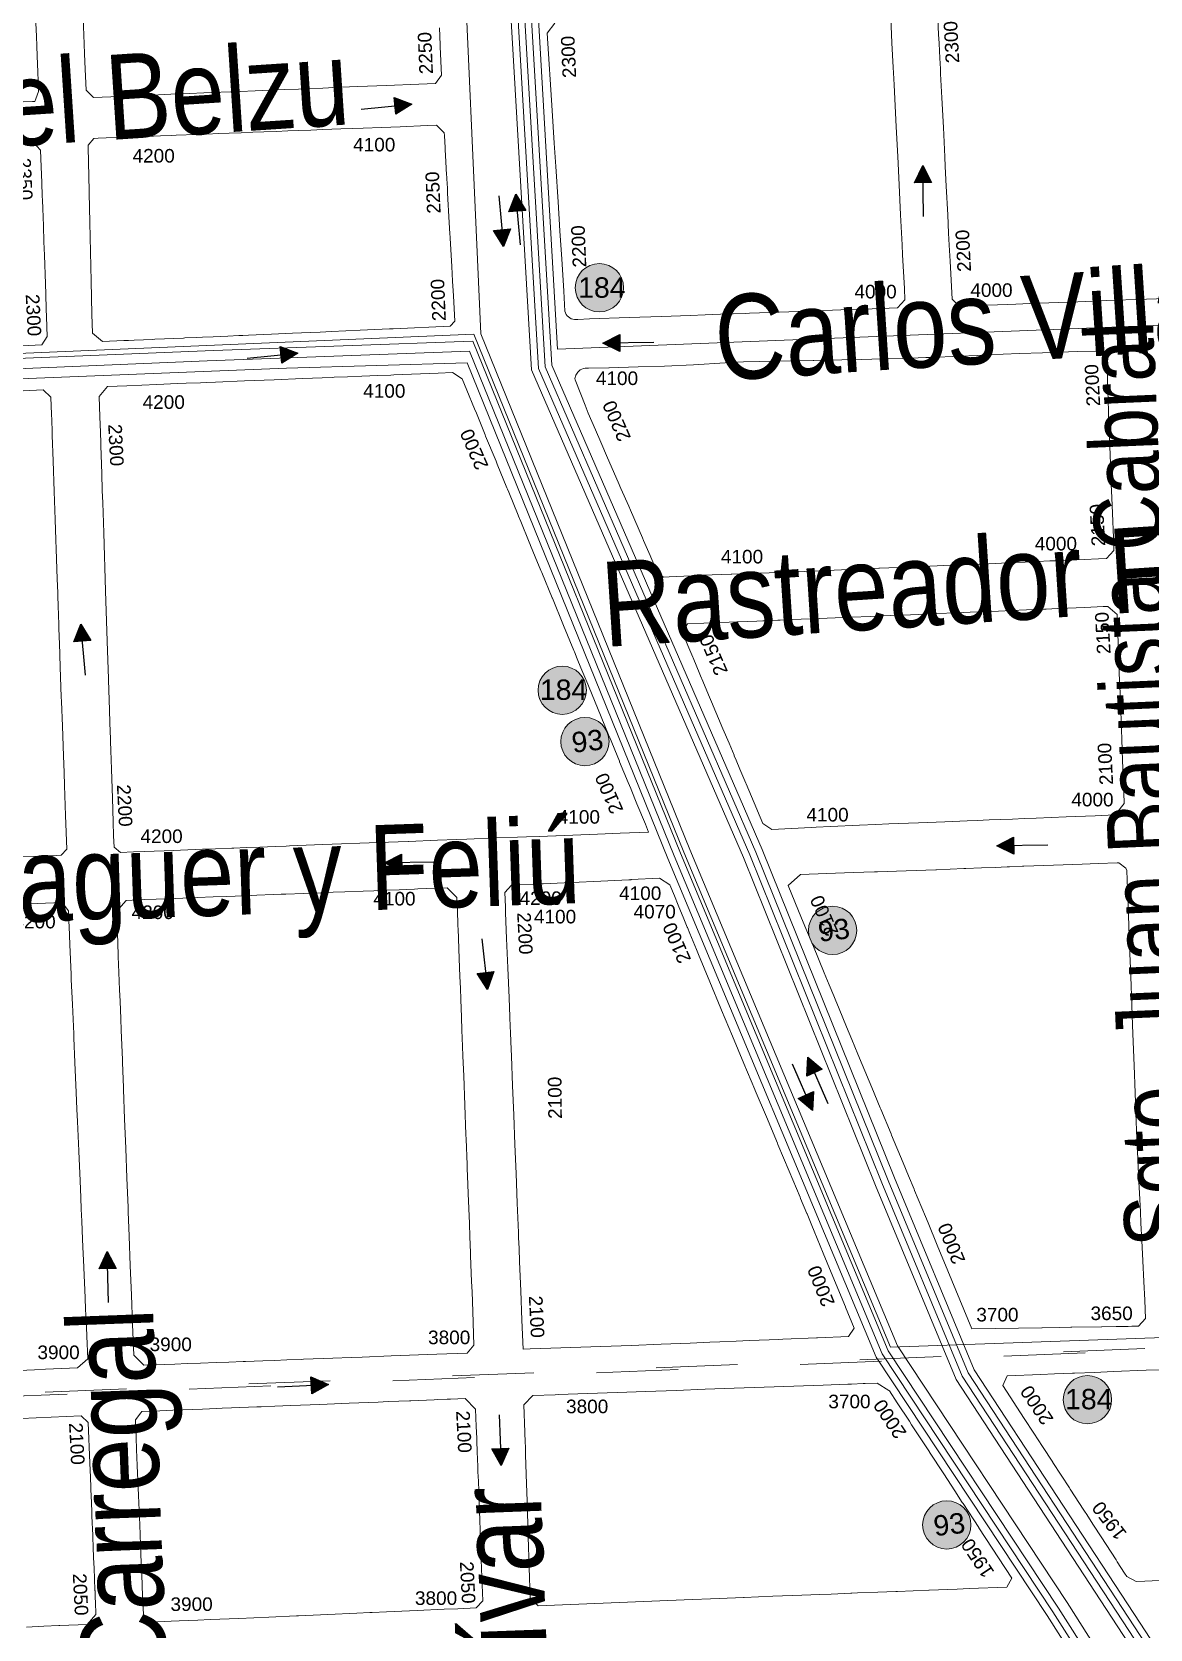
# Model space of a CAD drawing. Header units: millimetres. Extents: x 11558 to 23675, y 49449 to 61482.
# Drawn here: x 16625.3 to 16954.5, y 55592.7 to 56063.2 of the extents above; entities that cross this region are included whole.
import ezdxf

# ---------------------------------------------------------------- set-up
doc = ezdxf.new("R2010")
doc.units = ezdxf.units.MM
doc.linetypes.add('ACAD_ISO03W100', pattern=[30, 12, -18])
for name, color, linetype in [('0. plano base - nombres calles', 22, 'Continuous'), ('0. Plano Base - PLANO', 254, 'Continuous'), ('0. Plano base - sentido calles', 253, 'Continuous'), ('0.BARRIOS - DIVISIÓN', 12, 'ACAD_ISO03W100'), ('7. puesta en valor CC la lucila', 212, 'Continuous'), ('numeración', 7, 'Continuous')]:
    doc.layers.add(name, color=color, linetype=linetype)
for name, color, linetype, true_color in [('Linea 130 IDA', 7, 'Continuous', 0x26921c), ('Linea 130 REGRESO', 7, 'Continuous', 0x7a5c00), ('Linea 184 IDA', 7, 'Continuous', 0x3d3d3d), ('Linea 184 REGRESO', 7, 'Continuous', 0x18f75b), ('Linea 314 IDA', 7, 'Continuous', 0x141414), ('Linea 314 REGRESO', 7, 'Continuous', 0xe00000), ('Linea 41 Munro', 7, 'Continuous', 0xa3a300), ('Linea 41 San Cristobal', 7, 'Continuous', 0xe67300), ('Linea 93 IDA', 7, 'Continuous', 0x0f8a48), ('Linea 93 VUELTA', 7, 'Continuous', 0xfecc66)]:
    doc.layers.add(name, color=color, linetype=linetype, true_color=true_color)
doc.layers.get('7. puesta en valor CC la lucila').off()
doc.styles.get("Standard").update_dxf_attribs({"font": 'arial.ttf'})

# ---------------------------------------------------------------- blocks, each defined once
blk = doc.blocks.new('MANZANAS')
at = {"layer": '0. Plano Base - PLANO', "color": 0, "linetype": 'Continuous', "lineweight": 5}
for points in [[(5636396.8, 6178648.42), (5636389.09, 6178644.04), (5636383.55, 6178640.9), (5636381.56, 6178639.76), (5636374.11, 6178635.53), (5636366.66, 6178631.3), (5636363.53, 6178629.52), (5636358.19, 6178626.49), (5636356.02, 6178625.26), (5636353.52, 6178623.84), (5636350.17, 6178621.94), (5636343.81, 6178618.32), (5636340.9, 6178619.08), (5636335.2, 6178628.82), (5636332.82, 6178632.88), (5636331.03, 6178635.94), (5636328.34, 6178640.54), (5636324.03, 6178647.9), (5636321.1, 6178652.92), (5636319.68, 6178655.34), (5636315.3, 6178662.83), (5636310.88, 6178670.38), (5636307.3, 6178676.49), (5636306.55, 6178677.76), (5636304.96, 6178680.49), (5636302.79, 6178684.2), (5636302.03, 6178685.49), (5636301.5, 6178686.39), (5636297.71, 6178692.89)], [(5636286.67, 6178684.32), (5636290.37, 6178678), (5636294.07, 6178671.67), (5636294.85, 6178670.34), (5636296.67, 6178667.24), (5636298.71, 6178663.75), (5636302.91, 6178656.57), (5636307.31, 6178649.05), (5636311.56, 6178641.79), (5636316, 6178634.21), (5636320.47, 6178626.58), (5636321.99, 6178623.97), (5636326.99, 6178615.43), (5636328.68, 6178612.55), (5636327.85, 6178609.45), (5636321.33, 6178605.75), (5636313.33, 6178601.23), (5636304.88, 6178596.44), (5636297.47, 6178592.25), (5636289.9, 6178587.97), (5636288.91, 6178587.4), (5636282.44, 6178583.74), (5636278.56, 6178581.55), (5636274.7, 6178579.36), (5636267.36, 6178575.21), (5636259.01, 6178570.48), (5636248.91, 6178564.76), (5636245.91, 6178563.07), (5636245.05, 6178562.58), (5636244.08, 6178562.32), (5636243.08, 6178562.39), (5636242.6, 6178562.55), (5636242.15, 6178562.78), (5636241.4, 6178563.45), (5636238.37, 6178568.52), (5636235.87, 6178572.67), (5636233.51, 6178576.58), (5636229.17, 6178583.78), (5636224.73, 6178591.13), (5636219.35, 6178600.04), (5636215.81, 6178605.91), (5636210.81, 6178614.2), (5636199.06, 6178633.67), (5636199.7, 6178637.35)], [(5636170.14, 6178620.42), (5636172.64, 6178616.09), (5636172.91, 6178615.62), (5636177.11, 6178608.34), (5636176.62, 6178605.4), (5636172.4, 6178602.98), (5636164.12, 6178598.24), (5636156.78, 6178594.03), (5636150.31, 6178590.32), (5636149.32, 6178589.76), (5636147.85, 6178588.91), (5636142.66, 6178585.94), (5636141.66, 6178585.36), (5636138.02, 6178583.28), (5636134.27, 6178581.13), (5636130.52, 6178578.98), (5636126.75, 6178576.82), (5636124.33, 6178575.44), (5636119.31, 6178572.56), (5636111.89, 6178568.31), (5636109.01, 6178566.66), (5636104.24, 6178563.93), (5636102.04, 6178562.63), (5636095.86, 6178559.13), (5636089.26, 6178555.34), (5636086.28, 6178556.22), (5636083.21, 6178561.59), (5636080.95, 6178565.52), (5636079.51, 6178568.04), (5636075.66, 6178574.74)], [(5636044.46, 6178601.41), (5636050.18, 6178591.35), (5636054.64, 6178583.52), (5636058.78, 6178576.25), (5636061.12, 6178572.13), (5636063.05, 6178568.75), (5636066.03, 6178563.5), (5636067.37, 6178561.15), (5636068.92, 6178558.43), (5636071.19, 6178554.44), (5636072.55, 6178552.05), (5636073.91, 6178549.66), (5636074.03, 6178549.44), (5636074.34, 6178547.13), (5636074.45, 6178546.34), (5636073.83, 6178545.98), (5636066.72, 6178541.91)], [(5636078.05, 6178534.61), (5636079.53, 6178535.46), (5636082.56, 6178534.41), (5636085.02, 6178530.07), (5636087.25, 6178526.12), (5636089.24, 6178522.6), (5636089.82, 6178521.58), (5636091.06, 6178519.39), (5636093.56, 6178514.96), (5636095.86, 6178510.9), (5636097.81, 6178507.44), (5636101.98, 6178500.07), (5636103.46, 6178497.45), (5636105.67, 6178493.55), (5636106.75, 6178491.63), (5636109.63, 6178486.54), (5636109.34, 6178483.62), (5636102.5, 6178479.67)], [(5636107.31, 6178467.09), (5636115.81, 6178472.04), (5636118.78, 6178471.2), (5636120.1, 6178468.87), (5636121.22, 6178466.88), (5636122.18, 6178465.19), (5636123.72, 6178462.45), (5636124.36, 6178461.32), (5636128, 6178454.87), (5636132.44, 6178447.02), (5636136.52, 6178439.79), (5636139.46, 6178434.6), (5636140.82, 6178432.19), (5636145.11, 6178424.58), (5636147.15, 6178420.99), (5636149.5, 6178416.82), (5636149.9, 6178416.1), (5636150.05, 6178415.85), (5636152.06, 6178412.29), (5636153.69, 6178409.4), (5636154.39, 6178408.15), (5636157.94, 6178401.87), (5636162.21, 6178394.31), (5636162.88, 6178393.14), (5636166.47, 6178386.78), (5636170.76, 6178379.18), (5636173.2, 6178374.87), (5636175.05, 6178371.59), (5636179.43, 6178363.83), (5636184.31, 6178355.2), (5636183.71, 6178352.92), (5636182.45, 6178352.18), (5636179.94, 6178350.74), (5636176.52, 6178348.76), (5636173.48, 6178347.01)], [(5636572.85, 6178314.52), (5636565.37, 6178310.24), (5636563.12, 6178308.95), (5636560, 6178309), (5636558.95, 6178309.59), (5636555.5, 6178311.56), (5636554.96, 6178311.86), (5636547.93, 6178315.85), (5636544.38, 6178317.87), (5636540.82, 6178319.89), (5636540.37, 6178320.15), (5636539.77, 6178320.49), (5636533.31, 6178324.16), (5636532.96, 6178324.36), (5636525.23, 6178328.75), (5636525.11, 6178328.82), (5636520.38, 6178331.5), (5636516.24, 6178333.86), (5636511.74, 6178336.41), (5636501.71, 6178342.11), (5636501.48, 6178345.2), (5636510.14, 6178350.14), (5636513.56, 6178352.1), (5636518.21, 6178354.75), (5636518.7, 6178355.03), (5636523.95, 6178358.02), (5636528.57, 6178360.66), (5636537.06, 6178365.5), (5636540.92, 6178367.7)], [(5636180.07, 6178334.8), (5636183.94, 6178337.02), (5636190.32, 6178340.68), (5636193.13, 6178339.32), (5636194.69, 6178336.61), (5636195.45, 6178335.28), (5636198.1, 6178330.69), (5636202.51, 6178323.02), (5636203.19, 6178321.76), (5636206.89, 6178315.41), (5636211.23, 6178307.88), (5636211.8, 6178306.89), (5636215.41, 6178300.61), (5636219.82, 6178292.95), (5636222.28, 6178288.67), (5636224.11, 6178285.48), (5636228.43, 6178277.98), (5636228.46, 6178277.93), (5636232.85, 6178270.31), (5636235.26, 6178266.11), (5636237.01, 6178263.07), (5636238.75, 6178260.06), (5636241.39, 6178255.47), (5636242.54, 6178253.47), (5636243.57, 6178251.67), (5636245.48, 6178248.36), (5636245.58, 6178248.19), (5636250.03, 6178240.45), (5636250.07, 6178240.37), (5636251.71, 6178237.54), (5636254.33, 6178232.98), (5636255.68, 6178230.64), (5636259.02, 6178224.84), (5636257.53, 6178221.08), (5636249.42, 6178216.4), (5636246.6, 6178214.77), (5636238.85, 6178210.3)], [(5636245.9, 6178198.02), (5636253.54, 6178202.41), (5636265.01, 6178209.01), (5636267.75, 6178208.29), (5636273.72, 6178197.87), (5636275.79, 6178194.25), (5636278.77, 6178189.04), (5636279.21, 6178188.27), (5636281.12, 6178184.94), (5636282.74, 6178182.11), (5636283.03, 6178181.6), (5636287.52, 6178173.76), (5636289.16, 6178170.89), (5636290.63, 6178168.33), (5636292.35, 6178165.31), (5636292.43, 6178165.18), (5636293.48, 6178163.35), (5636294, 6178162.42), (5636295.86, 6178159.18), (5636294.94, 6178155.38), (5636287.91, 6178151.34), (5636287.69, 6178151.21), (5636283.86, 6178149.01), (5636279.4, 6178146.44)]]:
    blk.add_lwpolyline(points, dxfattribs=at)
for points in [[(5636304.73, 6178508.15), (5636303.29, 6178507.31), (5636301.18, 6178507.63), (5636299.72, 6178508.82), (5636297.29, 6178510.79), (5636296.82, 6178511.17), (5636293.1, 6178514.18), (5636292.42, 6178514.73), (5636285.55, 6178520.3), (5636284.56, 6178521.11), (5636280.11, 6178524.72), (5636278.56, 6178525.97), (5636272.43, 6178530.94), (5636268.55, 6178534.09), (5636265.5, 6178536.56), (5636261.35, 6178539.93), (5636259.41, 6178541.62), (5636253.81, 6178546.5), (5636253.43, 6178546.89), (5636253.17, 6178547.16), (5636252.97, 6178548.19), (5636253.02, 6178549.21), (5636253.38, 6178550.16), (5636254.01, 6178550.96), (5636254.41, 6178551.24), (5636254.85, 6178551.54), (5636255.32, 6178551.72), (5636260.57, 6178554.57), (5636260.65, 6178554.62), (5636268.1, 6178558.81), (5636274.86, 6178562.62), (5636282.28, 6178566.82), (5636290.32, 6178571.68), (5636294.91, 6178574.44), (5636307.37, 6178581.23), (5636312.9, 6178584.24), (5636313.07, 6178584.34), (5636316.39, 6178586.14), (5636317.92, 6178586.98), (5636320.38, 6178588.32), (5636325.52, 6178591.12), (5636328.07, 6178592.51), (5636336.03, 6178596.9), (5636341.97, 6178600.3), (5636343.14, 6178600.97), (5636350.59, 6178605.25), (5636355.29, 6178607.95), (5636357.88, 6178609.43), (5636361.77, 6178611.67), (5636365.87, 6178614.02), (5636371.83, 6178617.43), (5636380.66, 6178622.43), (5636386.7, 6178625.68), (5636389.13, 6178625.1), (5636393.96, 6178616.48), (5636395.5, 6178613.73), (5636396.94, 6178611.15), (5636399.1, 6178607.3), (5636400.96, 6178604), (5636403.26, 6178599.97), (5636407.57, 6178592.41), (5636409.6, 6178588.86), (5636411.85, 6178584.92), (5636415.43, 6178578.64), (5636417.29, 6178575.39), (5636416.41, 6178572.31), (5636414.4, 6178571.15), (5636410.73, 6178569.03), (5636403.29, 6178564.72), (5636402.01, 6178563.98), (5636395.68, 6178560.33), (5636392.6, 6178558.54), (5636388.2, 6178556), (5636384.5, 6178553.87), (5636383.91, 6178553.54), (5636381.88, 6178552.37), (5636380.88, 6178551.8), (5636378.26, 6178550.3), (5636373.25, 6178547.42), (5636365.66, 6178543.06), (5636358.45, 6178538.92), (5636358.35, 6178538.87), (5636350.67, 6178534.46), (5636343.14, 6178530.14), (5636335.51, 6178525.76), (5636327.7, 6178521.29), (5636327.25, 6178521.04), (5636323, 6178518.64), (5636320.75, 6178517.37), (5636320.52, 6178517.24), (5636313.2, 6178513.12), (5636313.07, 6178513.04), (5636312.19, 6178512.53)], [(5636130.13, 6178495.86), (5636124.71, 6178492.73), (5636120.93, 6178493.58), (5636118.24, 6178498.48), (5636113.57, 6178506.99), (5636109.4, 6178514.58), (5636105.25, 6178522.15), (5636101.05, 6178529.79), (5636098.43, 6178534.58), (5636096.98, 6178537.22), (5636094.3, 6178542.09), (5636094.9, 6178544.66), (5636095.95, 6178545.26), (5636098.04, 6178546.45), (5636102.32, 6178548.88), (5636104.75, 6178550.27), (5636108.47, 6178552.39), (5636111.99, 6178554.39), (5636114.82, 6178556), (5636115.97, 6178556.66), (5636121.18, 6178559.62), (5636123.74, 6178561.09), (5636126.91, 6178562.89), (5636129.55, 6178564.39), (5636132.63, 6178566.14), (5636135.58, 6178567.83), (5636138.4, 6178569.43), (5636141.52, 6178571.21), (5636144.54, 6178572.93), (5636147.39, 6178574.55), (5636150.46, 6178576.3), (5636153.53, 6178578.04), (5636158.15, 6178580.68), (5636160.99, 6178582.29), (5636161.05, 6178582.33), (5636163.82, 6178583.91), (5636168.52, 6178586.58), (5636173.28, 6178589.29), (5636180.25, 6178593.26), (5636182.62, 6178594.61), (5636185.63, 6178593.71), (5636186.04, 6178593.02), (5636187.89, 6178589.91), (5636188.09, 6178589.56), (5636188.18, 6178589.42), (5636190.04, 6178586.29), (5636191.96, 6178583.05), (5636192.3, 6178582.48), (5636192.56, 6178582.04), (5636193.98, 6178579.64), (5636194.74, 6178578.37), (5636199.16, 6178570.92), (5636200.86, 6178568.06), (5636201.36, 6178567.22), (5636201.53, 6178566.94), (5636205.77, 6178559.81), (5636207.98, 6178556.07), (5636209.47, 6178553.56), (5636210.18, 6178552.37), (5636214.02, 6178545.91), (5636213.49, 6178543.92), (5636198.93, 6178535.52), (5636197.96, 6178534.96), (5636190.53, 6178530.68), (5636183.18, 6178526.44), (5636180.29, 6178524.78), (5636175.57, 6178522.05), (5636173.27, 6178520.73), (5636167.87, 6178517.62), (5636162.01, 6178514.24), (5636160.56, 6178513.4), (5636159.49, 6178512.78), (5636156.71, 6178511.18), (5636153.01, 6178509.05), (5636150.27, 6178507.47), (5636148.68, 6178506.55), (5636145.72, 6178504.84), (5636145.39, 6178504.65), (5636138.07, 6178500.44), (5636137.56, 6178500.14), (5636132.81, 6178497.4), (5636131.34, 6178496.55), (5636130.21, 6178495.91)], [(5636375.83, 6178461.95), (5636365.78, 6178456.07), (5636362.61, 6178456.41), (5636359.5, 6178459), (5636359.14, 6178459.3), (5636352.89, 6178464.5), (5636352.78, 6178464.6), (5636349.26, 6178467.52), (5636347.05, 6178469.36), (5636346.04, 6178470.2), (5636345.9, 6178470.32), (5636342.94, 6178472.79), (5636339.4, 6178475.73), (5636332.77, 6178481.24), (5636331.01, 6178482.71), (5636327.7, 6178485.47), (5636326.35, 6178486.59), (5636325.96, 6178486.91), (5636321.94, 6178490.26), (5636321.84, 6178490.34), (5636315.64, 6178495.49), (5636315.88, 6178498.33), (5636320.03, 6178500.71), (5636328.67, 6178505.66), (5636333.57, 6178508.47), (5636335.18, 6178509.39), (5636335.63, 6178509.65), (5636338.97, 6178511.56), (5636339.55, 6178511.9), (5636342.56, 6178513.63), (5636349.67, 6178517.7), (5636355.62, 6178521.11), (5636357.61, 6178522.25), (5636357.73, 6178522.32), (5636362.77, 6178525.21), (5636365.12, 6178526.56), (5636372.85, 6178530.99), (5636379.03, 6178534.53), (5636379.54, 6178534.82), (5636384.69, 6178537.78), (5636388.12, 6178539.74), (5636391.96, 6178541.94), (5636395.34, 6178543.88), (5636398.69, 6178545.8), (5636402.56, 6178548.02), (5636407.13, 6178550.64), (5636407.56, 6178550.89), (5636410.48, 6178552.57), (5636413.01, 6178554.03), (5636417.43, 6178556.57), (5636422.15, 6178559.28), (5636423.32, 6178559.95), (5636426.83, 6178559.08), (5636432.36, 6178549.35), (5636432.81, 6178548.57), (5636436.5, 6178542.08), (5636438.29, 6178538.92), (5636440.9, 6178534.34), (5636444.97, 6178527.17), (5636448.14, 6178521.6), (5636451.32, 6178516.02), (5636454.29, 6178510.78), (5636454.37, 6178510.65), (5636453.55, 6178506.45), (5636453.38, 6178506.36), (5636448.41, 6178503.52), (5636440.98, 6178499.28), (5636433.36, 6178494.92), (5636430.25, 6178493.15), (5636427.31, 6178491.47), (5636424.31, 6178489.75), (5636421.29, 6178488.03), (5636418.25, 6178486.29), (5636415.66, 6178484.81), (5636409.95, 6178481.55), (5636403.2, 6178477.69), (5636395.63, 6178473.37), (5636392.29, 6178471.46), (5636388.18, 6178469.11), (5636380.72, 6178464.81), (5636377.08, 6178462.68)], [(5636202.17, 6178363.58), (5636198.81, 6178361.66), (5636196.4, 6178362.15), (5636194.73, 6178365.1), (5636192.73, 6178368.67), (5636189.32, 6178374.74), (5636185.12, 6178382.2), (5636182.45, 6178386.96), (5636181.12, 6178389.33), (5636180.81, 6178389.87), (5636178.44, 6178394.1), (5636176.55, 6178397.47), (5636172.3, 6178405.02), (5636172.06, 6178405.45), (5636168.03, 6178412.62), (5636163.74, 6178420.25), (5636159.37, 6178428.03), (5636150.99, 6178442.94), (5636146.67, 6178450.62), (5636144.9, 6178453.77), (5636142.43, 6178458.17), (5636138.42, 6178465.29), (5636138.07, 6178465.93), (5636136.46, 6178468.8), (5636134.25, 6178472.72), (5636131.31, 6178477.98), (5636132.09, 6178481.66), (5636137.1, 6178484.52), (5636144.79, 6178488.92), (5636150, 6178491.9), (5636152.21, 6178493.17), (5636155.94, 6178495.3), (5636157.35, 6178496.11), (5636159.79, 6178497.5), (5636167.16, 6178501.72), (5636174.72, 6178506.04), (5636181.98, 6178510.19), (5636189.61, 6178514.55), (5636190.09, 6178514.83), (5636193.48, 6178516.77), (5636197.2, 6178518.89), (5636201.28, 6178521.23), (5636204.6, 6178523.12), (5636205.35, 6178523.55), (5636216.74, 6178530.07), (5636220.36, 6178532.14), (5636223.75, 6178531.79), (5636226.46, 6178529.5), (5636231, 6178525.66), (5636231.13, 6178525.55), (5636231.72, 6178525.08), (5636237.34, 6178520.31), (5636237.64, 6178520.05), (5636243.78, 6178514.87), (5636244.47, 6178514.29), (5636250.22, 6178509.42), (5636250.53, 6178509.16), (5636251.34, 6178508.48), (5636256.91, 6178503.77), (5636257.14, 6178503.58), (5636258.45, 6178502.47), (5636263.47, 6178498.22), (5636264.04, 6178497.75), (5636264.23, 6178497.58), (5636267.02, 6178495.22), (5636270.35, 6178492.42), (5636270.84, 6178492), (5636277, 6178486.79), (5636277.1, 6178486.71), (5636283.71, 6178481.12), (5636289.85, 6178475.94), (5636290.11, 6178475.71), (5636291.81, 6178474.28), (5636293.99, 6178472.44), (5636296.83, 6178470.04), (5636297.03, 6178469.86), (5636303.79, 6178464.15), (5636310.34, 6178458.62), (5636310.83, 6178458.21), (5636316.72, 6178453.23), (5636316.88, 6178453.1), (5636319.43, 6178450.94), (5636321.91, 6178448.84), (5636323.4, 6178447.59), (5636323.64, 6178447.39), (5636327.12, 6178444.44), (5636332.09, 6178440.24), (5636334, 6178438.63), (5636326.75, 6178434.51), (5636320.94, 6178431.2), (5636310.32, 6178425.15), (5636310.27, 6178425.12), (5636305.98, 6178422.68), (5636302.7, 6178420.81), (5636300.42, 6178419.52), (5636295.02, 6178416.44), (5636287.5, 6178412.16), (5636284.84, 6178410.64), (5636279.99, 6178407.88), (5636272.5, 6178403.62), (5636272.42, 6178403.57), (5636264.82, 6178399.25), (5636250.56, 6178391.13), (5636242.06, 6178386.29), (5636241.2, 6178385.8), (5636238.37, 6178384.19), (5636234.5, 6178381.98), (5636230.95, 6178379.96), (5636227.84, 6178378.2), (5636227.28, 6178377.87), (5636223.09, 6178375.49), (5636219.79, 6178373.61), (5636212.29, 6178369.34), (5636209.98, 6178368.03), (5636204.86, 6178365.11)], [(5636504, 6178362.48), (5636485.89, 6178352.72), (5636478.84, 6178358.65), (5636474.11, 6178362.62), (5636471.73, 6178364.61), (5636465.46, 6178369.88), (5636460.06, 6178374.41), (5636458.51, 6178375.72), (5636452.13, 6178381.07), (5636451.83, 6178381.32), (5636448.57, 6178384.07), (5636445.37, 6178386.75), (5636438.62, 6178392.42), (5636438.31, 6178392.69), (5636432.3, 6178397.73), (5636431.94, 6178398.03), (5636426.98, 6178402.2), (5636425.42, 6178403.51), (5636418.84, 6178409.03), (5636415.28, 6178412.03), (5636412.17, 6178414.63), (5636407.74, 6178418.35), (5636405.41, 6178420.31), (5636404.62, 6178420.97), (5636401.93, 6178423.24), (5636398.99, 6178425.7), (5636392.59, 6178431.08), (5636392.27, 6178431.35), (5636385.67, 6178436.89), (5636377.69, 6178443.6), (5636379.43, 6178448.23), (5636392.91, 6178455.82), (5636398.36, 6178458.89), (5636399.17, 6178459.34), (5636406.56, 6178463.5), (5636414.15, 6178467.81), (5636414.3, 6178467.89), (5636421.3, 6178471.88), (5636421.78, 6178472.16), (5636425.78, 6178474.44), (5636429.33, 6178476.47), (5636432.42, 6178478.23), (5636432.76, 6178478.42), (5636433.01, 6178478.56), (5636436.34, 6178480.46), (5636436.68, 6178480.66), (5636444.26, 6178484.97), (5636451.63, 6178489.16), (5636455.71, 6178491.46), (5636460.53, 6178494.18), (5636460.96, 6178494.41), (5636463.59, 6178493.97), (5636464.11, 6178493.5), (5636466.82, 6178488.72), (5636469.23, 6178484.49), (5636470.66, 6178481.95), (5636475.16, 6178474.02), (5636477.27, 6178470.32), (5636479.54, 6178466.33), (5636483.7, 6178458.99), (5636485.23, 6178456.31), (5636487.9, 6178451.6), (5636492.48, 6178443.55), (5636496.5, 6178436.49), (5636500.74, 6178429.03), (5636505.05, 6178421.52), (5636509.59, 6178413.74), (5636511.23, 6178410.93), (5636514.01, 6178406.16), (5636515.71, 6178403.25), (5636518.3, 6178398.81), (5636521.3, 6178393.65), (5636524.38, 6178388.37), (5636527.14, 6178383.64), (5636529.87, 6178378.97), (5636529.07, 6178376), (5636527.33, 6178375.06), (5636526.37, 6178374.54), (5636523.25, 6178372.86), (5636519.6, 6178370.89), (5636519.5, 6178370.84), (5636511.8, 6178366.69), (5636511.5, 6178366.53), (5636508.55, 6178364.93), (5636504.11, 6178362.54)], [(5636373.22, 6178287.46), (5636371.43, 6178286.45), (5636367.17, 6178293.9), (5636362.89, 6178301.4), (5636358.65, 6178308.82), (5636356.65, 6178312.32), (5636355.16, 6178314.92), (5636355.11, 6178315.01), (5636354.34, 6178316.36), (5636350.05, 6178323.86), (5636345.74, 6178331.4), (5636341.5, 6178338.83), (5636337.2, 6178346.35), (5636332.86, 6178353.94), (5636328.57, 6178361.46), (5636326.46, 6178365.14), (5636325.05, 6178367.61), (5636324.3, 6178368.93), (5636322.83, 6178371.5), (5636320.04, 6178376.37), (5636315.65, 6178384.06), (5636311.35, 6178391.59), (5636307.6, 6178398.16), (5636306.73, 6178399.69), (5636304.68, 6178403.33), (5636305.42, 6178406.2), (5636313.14, 6178410.61), (5636313.34, 6178410.73), (5636313.51, 6178410.83), (5636320.65, 6178414.98), (5636320.77, 6178415.05), (5636328.2, 6178419.38), (5636335.34, 6178423.53), (5636335.77, 6178423.78), (5636335.93, 6178423.88), (5636343.12, 6178428.06), (5636346.68, 6178427.75), (5636349.4, 6178425.46), (5636351.64, 6178423.57), (5636354.93, 6178420.79), (5636357, 6178419.05), (5636357.12, 6178418.95), (5636358.55, 6178417.74), (5636362.4, 6178414.49), (5636363.67, 6178413.42), (5636370.27, 6178407.84), (5636376.78, 6178402.37), (5636377.19, 6178402.02), (5636383.57, 6178396.71), (5636390.32, 6178391.09), (5636396.71, 6178385.78), (5636396.92, 6178385.6), (5636403.45, 6178380.17), (5636409.89, 6178374.81), (5636410.19, 6178374.56), (5636416.72, 6178369.12), (5636423.17, 6178363.75), (5636423.49, 6178363.48), (5636427.11, 6178360.45), (5636427.23, 6178360.35), (5636430.02, 6178358), (5636431.41, 6178356.82), (5636436.8, 6178352.28), (5636439.17, 6178350.28), (5636443.41, 6178346.71), (5636449.86, 6178341.26), (5636449.97, 6178341.18), (5636455.05, 6178336.89), (5636454.74, 6178333.97), (5636446.77, 6178329.4), (5636446.49, 6178329.23), (5636437.94, 6178324.34), (5636436.88, 6178323.73), (5636429.39, 6178319.43), (5636426.02, 6178317.5), (5636421.84, 6178315.1), (5636419.22, 6178313.6), (5636414.23, 6178310.73), (5636406.82, 6178306.5), (5636399.24, 6178302.18), (5636391.34, 6178297.69), (5636378.53, 6178290.46), (5636375.78, 6178288.9)], [(5636282.47, 6178235.3), (5636274.5, 6178230.77), (5636270.52, 6178232.08), (5636266.07, 6178239.89), (5636261.76, 6178247.46), (5636257.47, 6178254.99), (5636253.16, 6178262.56), (5636249.6, 6178268.8), (5636248.98, 6178269.89), (5636244.65, 6178277.49), (5636240.36, 6178285.03), (5636236.07, 6178292.56), (5636231.76, 6178300.12), (5636231.48, 6178300.61), (5636227.85, 6178306.98), (5636227.44, 6178307.71), (5636223.1, 6178315.32), (5636221.43, 6178318.24), (5636218.87, 6178322.74), (5636217.21, 6178325.66), (5636214.68, 6178330.1), (5636212.34, 6178334.2), (5636210.27, 6178337.84), (5636205.78, 6178345.73), (5636206.79, 6178349.91), (5636211.38, 6178352.53), (5636217.51, 6178356.02), (5636225.01, 6178360.3), (5636229.08, 6178362.62), (5636232.56, 6178364.6), (5636238.89, 6178368.21), (5636240.23, 6178368.97), (5636244.37, 6178371.33), (5636246.44, 6178372.52), (5636247.62, 6178373.19), (5636252.16, 6178375.77), (5636255.04, 6178377.41), (5636259.8, 6178380.13), (5636262.72, 6178381.79), (5636267.43, 6178384.48), (5636270.14, 6178386.02), (5636273.47, 6178387.92), (5636276.69, 6178389.75), (5636280.6, 6178391.98), (5636281.44, 6178392.46), (5636283.58, 6178393.68), (5636288.97, 6178396.75), (5636292.78, 6178395.57), (5636294.86, 6178391.91), (5636296.61, 6178388.83), (5636296.96, 6178388.22), (5636297.37, 6178387.48), (5636301.67, 6178379.93), (5636304.33, 6178375.26), (5636305.99, 6178372.35), (5636307.68, 6178369.38), (5636310.25, 6178364.86), (5636312.13, 6178361.55), (5636314.46, 6178357.48), (5636315.95, 6178354.85), (5636318.77, 6178349.89), (5636323.07, 6178342.34), (5636327.33, 6178334.86), (5636328.01, 6178333.66), (5636331.7, 6178327.18), (5636332.25, 6178326.22), (5636334.66, 6178321.99), (5636335.95, 6178319.73), (5636340.33, 6178312.02), (5636342.3, 6178308.57), (5636344.56, 6178304.6), (5636345.05, 6178303.74), (5636348.78, 6178297.18), (5636350.29, 6178294.52), (5636353.14, 6178289.52), (5636358, 6178280.86), (5636357.39, 6178277.87), (5636349.59, 6178273.44), (5636337.86, 6178266.78), (5636330.49, 6178262.59), (5636327.65, 6178260.98), (5636322.94, 6178258.3), (5636315.4, 6178254.01), (5636314.79, 6178253.67), (5636311.14, 6178251.6), (5636307.96, 6178249.79), (5636304.99, 6178248.1), (5636300.59, 6178245.6), (5636300.01, 6178245.27), (5636296.34, 6178243.18), (5636293.08, 6178241.33), (5636289.09, 6178239.06), (5636285.62, 6178237.09)], [(5636447.53, 6178242.8), (5636410.19, 6178221.47), (5636407.08, 6178222.36), (5636398.23, 6178238.12), (5636394.75, 6178244.33), (5636393.06, 6178247.33), (5636390.59, 6178251.74), (5636386.39, 6178259.22), (5636386.01, 6178259.9), (5636385.81, 6178260.27), (5636384.05, 6178263.4), (5636384.01, 6178263.48), (5636383.79, 6178263.87), (5636383.15, 6178265.01), (5636379.2, 6178272.05), (5636380.28, 6178275.68), (5636385.95, 6178278.89), (5636386.81, 6178279.38), (5636394.25, 6178283.59), (5636401.9, 6178287.92), (5636409.26, 6178292.1), (5636417, 6178296.47), (5636424.42, 6178300.68), (5636431.89, 6178304.91), (5636439.57, 6178309.26), (5636447.15, 6178313.55), (5636454.64, 6178317.79), (5636458.79, 6178320.14), (5636460.99, 6178321.39), (5636461.97, 6178321.94), (5636464.93, 6178323.62), (5636465.48, 6178323.93), (5636468.5, 6178325.64), (5636472.61, 6178325.31), (5636472.84, 6178325.29), (5636476.44, 6178323.26), (5636482.12, 6178320.05), (5636483.18, 6178319.45), (5636491.49, 6178314.76), (5636491.61, 6178314.69), (5636498.23, 6178310.95), (5636503.42, 6178308.02), (5636506.97, 6178306.02), (5636507.3, 6178305.83), (5636514.69, 6178301.66), (5636514.79, 6178301.6), (5636530.15, 6178292.93), (5636530.05, 6178289.93), (5636520.47, 6178284.46), (5636517.42, 6178282.71), (5636510.24, 6178278.61), (5636510.09, 6178278.53), (5636502.12, 6178273.97), (5636501.72, 6178273.74), (5636497.05, 6178271.08), (5636491.89, 6178268.13), (5636490.42, 6178267.29), (5636490.14, 6178267.13), (5636485.12, 6178264.26), (5636482.28, 6178262.64), (5636477.63, 6178259.98), (5636470.24, 6178255.77), (5636462.89, 6178251.57), (5636462.7, 6178251.46), (5636456.46, 6178247.9)], [(5636316.42, 6178167.56), (5636311.2, 6178164.55), (5636308.29, 6178165.51), (5636304.24, 6178172.59), (5636303.71, 6178173.51), (5636299.51, 6178180.85), (5636295.13, 6178188.51), (5636290.85, 6178196), (5636286.42, 6178203.73), (5636284.08, 6178207.83), (5636282.33, 6178210.89), (5636279.74, 6178215.4), (5636280.23, 6178217.93), (5636280.32, 6178218.42), (5636283.27, 6178220.11), (5636288.25, 6178222.96), (5636295.79, 6178227.27), (5636299.39, 6178229.33), (5636300.86, 6178230.17), (5636303.26, 6178231.55), (5636309.72, 6178235.24), (5636310.85, 6178235.89), (5636314.35, 6178237.89), (5636318.37, 6178240.19), (5636325.8, 6178244.44), (5636333.36, 6178248.77), (5636340.74, 6178252.99), (5636343.31, 6178254.45), (5636348.76, 6178257.58), (5636349.08, 6178257.75), (5636355.09, 6178261.2), (5636355.94, 6178261.68), (5636358.4, 6178263.09), (5636359.28, 6178263.59), (5636362.96, 6178265.7), (5636367.17, 6178264.36), (5636369.7, 6178259.91), (5636371.41, 6178256.89), (5636371.79, 6178256.22), (5636373.37, 6178253.45), (5636375.51, 6178249.66), (5636376.31, 6178248.26), (5636377.64, 6178245.93), (5636379.12, 6178243.31), (5636381.99, 6178238.26), (5636386.16, 6178230.91), (5636387.7, 6178228.21), (5636390.43, 6178223.4), (5636395.05, 6178215.25), (5636394.34, 6178212.49), (5636389.64, 6178209.78), (5636386.15, 6178207.77), (5636379.2, 6178203.76), (5636371.4, 6178199.27), (5636367.74, 6178197.15), (5636367.13, 6178196.8), (5636363.83, 6178194.9), (5636356.42, 6178190.63), (5636348.92, 6178186.3), (5636348.42, 6178186.01), (5636341.36, 6178181.94), (5636333.71, 6178177.53), (5636326.42, 6178173.33), (5636323.22, 6178171.48), (5636318.47, 6178168.74)]]:
    blk.add_lwpolyline(points, close=True, dxfattribs=at)
blk = doc.blocks.new('93 ida')
at = {"layer": 'Linea 93 IDA', "lineweight": 211, "true_color": 0xededed}
h = blk.add_hatch(color=7, dxfattribs=at)
h.dxf.hatch_style = 1
edge = h.paths.add_edge_path()
edge.add_arc((0, 0), 7.11, 0, 360)
at = {"layer": 'Linea 93 IDA', "lineweight": 9}
blk.add_circle((0, 0), 7.11, dxfattribs=at)
at = {"layer": 'Linea 93 IDA', "lineweight": 15, "insert": (-4.61, 2.59), "char_height": 6, "attachment_point": 1, "rotation": 6.4788}
blk.add_mtext_dynamic_manual_height_columns('93', width=16.4579, gutter_width=12.5, heights=[0], dxfattribs=at)
blk = doc.blocks.new('93 vuelta')
at = {"layer": 'Linea 93 VUELTA', "lineweight": 211, "true_color": 0xededed}
h = blk.add_hatch(color=7, dxfattribs=at)
h.dxf.hatch_style = 1
edge = h.paths.add_edge_path()
edge.add_arc((0, 0), 7.11, 0, 360)
at = {"layer": 'Linea 93 VUELTA', "color": 31, "lineweight": 9, "true_color": 0xfecc66}
blk.add_circle((0, 0), 7.11, dxfattribs=at)
at = {"layer": 'Linea 93 VUELTA', "color": 31, "lineweight": 15, "true_color": 0xfecc66, "insert": (-4.23, 2.64), "char_height": 6, "attachment_point": 1, "rotation": 6.4788}
blk.add_mtext_dynamic_manual_height_columns('93', width=16.4579, gutter_width=12.5, heights=[0], dxfattribs=at)
blk = doc.blocks.new('184 ida')
at = {"layer": 'Linea 184 IDA', "lineweight": 211, "true_color": 0xededed}
h = blk.add_hatch(color=7, dxfattribs=at)
h.dxf.hatch_style = 1
edge = h.paths.add_edge_path()
edge.add_arc((0, 0), 7.11, 0, 360)
at = {"layer": 'Linea 184 IDA', "lineweight": 9}
blk.add_circle((0, 0), 7.11, dxfattribs=at)
at = {"layer": 'Linea 184 IDA', "lineweight": 15, "insert": (-6.6, 3.17), "char_height": 6, "attachment_point": 1}
blk.add_mtext_dynamic_manual_height_columns('184', width=16.4579, gutter_width=12.5, heights=[0], dxfattribs=at)
blk = doc.blocks.new('184 vuelta')
at = {"layer": 'Linea 184 REGRESO', "lineweight": 211, "true_color": 0xededed}
h = blk.add_hatch(color=7, dxfattribs=at)
h.dxf.hatch_style = 1
edge = h.paths.add_edge_path()
edge.add_arc((0, 0), 7.11, 0, 360)
at = {"layer": 'Linea 184 REGRESO', "lineweight": 9}
blk.add_circle((0, 0), 7.11, dxfattribs=at)
at = {"layer": 'Linea 184 REGRESO', "lineweight": 15, "insert": (-6.26, 3.05), "char_height": 6, "attachment_point": 1}
blk.add_mtext_dynamic_manual_height_columns('184', width=16.4579, gutter_width=12.5, heights=[0], dxfattribs=at)

msp = doc.modelspace()

# ---------------------------------------------------------------- hatches: boundary and pattern name
at = {"layer": '0. Plano base - sentido calles', "linetype": 'Continuous', "lineweight": 25, "ltscale": 2, "true_color": 0x1a1a1a}
h = msp.add_hatch(color=250, dxfattribs=at)
h.dxf.hatch_style = 1
h.paths.add_polyline_path([(16737.19, 56041.92), (16731.96, 56043.9), (16732.22, 56041.41)])
h.paths.add_polyline_path([(16737.19, 56041.92), (16732.22, 56041.41), (16732.48, 56038.92)])
h = msp.add_hatch(color=250, dxfattribs=at)
h.dxf.hatch_style = 1
h.paths.add_polyline_path([(16887.6, 56023.79), (16885.15, 56018.76), (16887.65, 56018.79)])
h.paths.add_polyline_path([(16887.6, 56023.79), (16887.65, 56018.79), (16890.15, 56018.82)])
h = msp.add_hatch(color=250, dxfattribs=at)
h.dxf.hatch_style = 1
h.paths.add_polyline_path([(16767.78, 56015.36), (16765.75, 56010.15), (16768.24, 56010.38)])
h.paths.add_polyline_path([(16767.78, 56015.36), (16768.24, 56010.38), (16770.73, 56010.61)])
h = msp.add_hatch(color=250, dxfattribs=at)
h.dxf.hatch_style = 1
h.paths.add_polyline_path([(16764.18, 55999.96), (16766.21, 56005.17), (16763.72, 56004.94)])
h.paths.add_polyline_path([(16764.18, 55999.96), (16763.72, 56004.94), (16761.23, 56004.71)])
h = msp.add_hatch(color=250, dxfattribs=at)
h.dxf.hatch_style = 1
h.paths.add_polyline_path([(16703.6, 55968.58), (16698.37, 55970.56), (16698.62, 55968.07)])
h.paths.add_polyline_path([(16703.6, 55968.58), (16698.62, 55968.07), (16698.88, 55965.58)])
h = msp.add_hatch(color=250, dxfattribs=at)
h.dxf.hatch_style = 1
h.paths.add_polyline_path([(16793.38, 55971.52), (16798.41, 55969.07), (16798.38, 55971.57)])
h.paths.add_polyline_path([(16793.38, 55971.52), (16798.38, 55971.57), (16798.35, 55974.07)])
h = msp.add_hatch(color=250, dxfattribs=at)
h.dxf.hatch_style = 1
h.paths.add_polyline_path([(16639.73, 55888.68), (16637.7, 55883.48), (16640.18, 55883.7)])
h.paths.add_polyline_path([(16639.73, 55888.68), (16640.18, 55883.7), (16642.67, 55883.93)])
h = msp.add_hatch(color=250, dxfattribs=at)
h.dxf.hatch_style = 1
h.paths.add_polyline_path([(16909.33, 55823.42), (16914.36, 55820.98), (16914.33, 55823.48)])
h.paths.add_polyline_path([(16909.33, 55823.42), (16914.33, 55823.48), (16914.3, 55825.98)])
h = msp.add_hatch(color=250, dxfattribs=at)
h.dxf.hatch_style = 1
h.paths.add_polyline_path([(16729.13, 55818.44), (16734.16, 55816), (16734.13, 55818.5)])
h.paths.add_polyline_path([(16729.13, 55818.44), (16734.13, 55818.5), (16734.1, 55821)])
h = msp.add_hatch(color=250, dxfattribs=at)
h.dxf.hatch_style = 1
h.paths.add_polyline_path([(16759.38, 55781.14), (16761.33, 55786.38), (16758.84, 55786.11)])
h.paths.add_polyline_path([(16759.38, 55781.14), (16758.84, 55786.11), (16756.36, 55785.84)])
h = msp.add_hatch(color=250, dxfattribs=at)
h.dxf.hatch_style = 1
h.paths.add_polyline_path([(16853.69, 55761.2), (16853.41, 55755.62), (16855.7, 55756.62)])
h.paths.add_polyline_path([(16853.69, 55761.2), (16855.7, 55756.62), (16857.99, 55757.63)])
h = msp.add_hatch(color=250, dxfattribs=at)
h.dxf.hatch_style = 1
h.paths.add_polyline_path([(16855.14, 55745.46), (16855.42, 55751.04), (16853.13, 55750.04)])
h.paths.add_polyline_path([(16855.14, 55745.46), (16853.13, 55750.04), (16850.84, 55749.03)])
h = msp.add_hatch(color=250, dxfattribs=at)
h.dxf.hatch_style = 1
h.paths.add_polyline_path([(16647.44, 55703.92), (16645.08, 55698.85), (16647.58, 55698.92)])
h.paths.add_polyline_path([(16647.44, 55703.92), (16647.58, 55698.92), (16650.08, 55698.99)])
h = msp.add_hatch(color=250, dxfattribs=at)
h.dxf.hatch_style = 1
h.paths.add_polyline_path([(16712.57, 55664.82), (16707.45, 55667.07), (16707.58, 55664.57)])
h.paths.add_polyline_path([(16712.57, 55664.82), (16707.58, 55664.57), (16707.7, 55662.08)])
h = msp.add_hatch(color=250, dxfattribs=at)
h.dxf.hatch_style = 1
h.paths.add_polyline_path([(16763.42, 55640.89), (16765.72, 55645.99), (16763.23, 55645.89)])
h.paths.add_polyline_path([(16763.42, 55640.89), (16763.23, 55645.89), (16760.73, 55645.79)])

# ---------------------------------------------------------------- linework, layer by layer
at = {"layer": '0. Plano base - sentido calles', "color": 250, "linetype": 'Continuous', "lineweight": 25, "ltscale": 2, "true_color": 0x1a1a1a}
for points in [[(16722.27, 56040.38), (16737.19, 56041.92), (16732.48, 56038.92), (16731.96, 56043.9), (16737.19, 56041.92)], [(16887.75, 56008.79), (16887.6, 56023.79), (16890.15, 56018.82), (16885.15, 56018.76), (16887.6, 56023.79)], [(16762.8, 56014.9), (16764.18, 55999.96), (16761.23, 56004.71), (16766.21, 56005.17), (16764.18, 55999.96)], [(16769.16, 56000.42), (16767.78, 56015.36), (16770.73, 56010.61), (16765.75, 56010.15), (16767.78, 56015.36)], [(16688.68, 55967.04), (16703.6, 55968.58), (16698.88, 55965.58), (16698.37, 55970.56), (16703.6, 55968.58)], [(16808.38, 55971.68), (16793.38, 55971.52), (16798.35, 55974.07), (16798.41, 55969.07), (16793.38, 55971.52)], [(16641.1, 55873.75), (16639.73, 55888.68), (16642.67, 55883.93), (16637.7, 55883.48), (16639.73, 55888.68)], [(16924.33, 55823.59), (16909.33, 55823.42), (16914.3, 55825.98), (16914.36, 55820.98), (16909.33, 55823.42)], [(16744.13, 55818.61), (16729.13, 55818.44), (16734.1, 55821), (16734.16, 55816), (16729.13, 55818.44)], [(16757.77, 55796.05), (16759.38, 55781.14), (16756.36, 55785.84), (16761.33, 55786.38), (16759.38, 55781.14)], [(16849.11, 55759.19), (16855.14, 55745.46), (16850.84, 55749.03), (16855.42, 55751.04), (16855.14, 55745.46)], [(16859.71, 55747.47), (16853.69, 55761.2), (16857.99, 55757.63), (16853.41, 55755.62), (16853.69, 55761.2)], [(16647.87, 55688.92), (16647.44, 55703.92), (16650.08, 55698.99), (16645.08, 55698.85), (16647.44, 55703.92)], [(16697.59, 55664.09), (16712.57, 55664.82), (16707.7, 55662.08), (16707.45, 55667.07), (16712.57, 55664.82)], [(16762.84, 55655.88), (16763.42, 55640.89), (16760.73, 55645.79), (16765.72, 55645.99), (16763.42, 55640.89)]]:
    msp.add_lwpolyline(points, dxfattribs=at)
at = {"layer": '0.BARRIOS - DIVISIÓN', "color": 14, "lineweight": 18, "ltscale": 2}
for points in [[(16311.92, 55648.81), (17552.48, 55699.13), (17505.57, 56634.4), (17339.24, 57366.84), (17027.55, 58263.71), (16421.34, 58257.46)], [(15243.48, 55607.68), (15214.21, 55300.54), (15052.83, 55293.83), (15112.91, 54921.92), (14987.64, 54310.9), (17059.08, 54362.46), (17585.92, 54374.44), (17552.48, 55699.13), (15243.48, 55607.68)]]:
    msp.add_lwpolyline(points, dxfattribs=at)
at = {"layer": 'Linea 130 IDA', "lineweight": 15}
msp.add_lwpolyline([(16514.95, 55962.65), (16678.8, 55969.33), (16755.15, 55972.06), (16816.25, 55821.24), (16877.41, 55674.74), (16927.52, 55598.9), (16973.23, 55526.9), (17021.64, 55454.16), (17070.51, 55378.89), (17063.57, 55274.56), (17058.62, 55200.84), (17057.32, 55188.71), (17052.01, 55113.61), (17046.99, 55022.21), (17043.06, 55012.58), (17256.97, 55020.84), (17381.95, 55024.92), (17523.85, 55042.02), (17631.22, 55044.79), (17719.85, 55041.94), (18496.71, 55071.93)], dxfattribs=at)
at = {"layer": 'Linea 130 REGRESO', "lineweight": 15}
msp.add_lwpolyline([(18621.89, 55435.53), (18209.58, 55421.21), (17646.36, 55399.29), (17623.17, 55398.27), (17081.91, 55380.14), (16996.68, 55514.27), (16946.49, 55591.19), (16897.41, 55666.29), (16873.68, 55723.38), (16834.77, 55820.04), (16772.42, 55963.61), (16766.11, 56071.52)], dxfattribs=at)
at = {"layer": 'Linea 184 IDA', "lineweight": 15}
for points in [[(14705.17, 57874.49), (15018.24, 57975.6), (15058.85, 57852.6), (15161.98, 57443.24), (15219.59, 57214.96), (15366.93, 57263.32), (15686.48, 57305.76), (15706.37, 57299.87), (16046.77, 57374.89), (16080.99, 57276.67), (16105.2, 57080), (16119.18, 56974.07), (16116.39, 56967.87), (16136.18, 56812.73), (16141.27, 56806.43), (16149.62, 56634.99), (16159.45, 56433.19), (16167.43, 56292.97), (16173.21, 56171.85), (16183.34, 55950.21), (16313.49, 55955.43), (16755.4, 55974.11)], [(16878.08, 55675.73), (16817.18, 55821.62), (16755.4, 55974.11)], [(16878.08, 55675.73), (16878.08, 55675.73), (17560.61, 55699.89), (18038.89, 55717.75), (18690.12, 55742.26), (19230.3, 55762.91), (19236.52, 55614.09), (19251.64, 55253.73), (19262.26, 55226.04), (19274.53, 55208.74), (19283.65, 54973.8), (19287.89, 54757.11), (19014.44, 54750.37), (18782.58, 54745.19), (18798.61, 54167.16), (18802.28, 53937.09), (19426.76, 53949.15), (19593.58, 53953.2), (19584.37, 53851.92), (19560.85, 53617.56), (19560.94, 53604.07), (19532.14, 53324.74)]]:
    msp.add_lwpolyline(points, dxfattribs=at)
at = {"layer": 'Linea 184 REGRESO', "lineweight": 15}
msp.add_lwpolyline([(18925.72, 54068.75), (18922.92, 54234.62), (18918.46, 54436.58), (18911.58, 54637.9), (18907.37, 54799.57), (18905.84, 54856.34), (19338.26, 54867.96), (19412.79, 54869.99), (19406.06, 55113.31), (19396.81, 55329.57), (19392.8, 55476.76), (19078.64, 55459.12), (18743.66, 55443.55), (18743.13, 55591.1), (18726.44, 56046.68), (18224.33, 56024.77), (17468.49, 55994.84), (17081.69, 55981.68), (16780.07, 55969.7), (16774.1, 56072.01)], dxfattribs=at)
at = {"layer": 'Linea 314 IDA', "lineweight": 15}
msp.add_lwpolyline([(19678.64, 54758.26), (17014.41, 54690.91), (17016.09, 54700.89), (17030.3, 54810.59), (17060.69, 55024), (17066.08, 55096.96), (17073.31, 55199.76), (17087.6, 55374.92), (16998.36, 55515.36), (16948.17, 55592.28), (16899.18, 55667.23), (16875.53, 55724.13), (16836.61, 55820.81), (16774.39, 55964.08), (16768.11, 56071.64), (16762.32, 56163.65), (16754.13, 56294.73), (16742.89, 56384.99), (16730.61, 56482.19), (16683.93, 56845.49), (16636.62, 57213.81), (16606.32, 57461.78)], dxfattribs=at)
at = {"layer": 'Linea 314 REGRESO', "lineweight": 15}
msp.add_lwpolyline([(19641.72, 54423.29), (18737.66, 54404.1), (17778.19, 54382.83), (17328.87, 54372.18), (16959.69, 54362.37), (16972.75, 54461.65), (16982.82, 54536.91), (16990.22, 54591.45), (17024.13, 54851.06), (17042.72, 55003.8), (17049.96, 55021.54), (17055, 55113.42), (17060.31, 55188.44), (17061.61, 55200.58), (17066.56, 55274.36), (17073.57, 55379.69), (17024.15, 55455.81), (16975.74, 55528.53), (16930.04, 55600.53), (16880.07, 55676.16), (16819.03, 55822.38), (16757.48, 55974.29), (16745.5, 56241.42), (16742.82, 56281.3)], dxfattribs=at)
at = {"layer": 'Linea 41 Munro', "lineweight": 15}
msp.add_lwpolyline([(16772.1, 56071.88), (16778.34, 55965.03), (16840.3, 55822.35), (16879.23, 55725.65), (16902.73, 55669.11), (16951.52, 55594.47), (17001.73, 55517.52), (17091.69, 55375.93), (17077.3, 55199.46), (17070.07, 55096.67), (17064.67, 55023.57), (17034.27, 54810.05), (17020.05, 54700.3), (16999.78, 54579.91), (16982.08, 54464.72), (16967.25, 54350.86), (17021.37, 54145.26)], dxfattribs=at)
at = {"layer": 'Linea 41 San Cristobal', "lineweight": 15}
msp.add_lwpolyline([(17007.93, 54140.39), (16979.1, 54250.69), (16953.81, 54355.98), (16967.8, 54462.31), (16977.86, 54537.58), (16985.26, 54592.11), (17019.17, 54851.69), (17037.84, 55005.07), (17045.01, 55022.65), (17050.01, 55113.74), (17055.33, 55188.89), (17056.63, 55201.01), (17061.57, 55274.69), (17068.47, 55378.36), (17019.97, 55453.06), (16971.55, 55525.81), (16925.85, 55597.81), (16875.64, 55673.8), (16814.4, 55820.48), (16754.17, 55969.16), (16676.89, 55966.27), (16516, 55959.55)], dxfattribs=at)
at = {"layer": 'Linea 93 IDA', "lineweight": 15}
msp.add_lwpolyline([(17019.44, 54144.73), (16965.22, 54350.73), (16980.1, 54465), (16997.81, 54580.22), (17018.07, 54700.59), (17032.28, 54810.32), (17062.68, 55023.79), (17068.08, 55096.81), (17075.3, 55199.61), (17089.65, 55375.42), (17000.05, 55516.44), (16949.84, 55593.37), (16900.96, 55668.17), (16877.38, 55724.89), (16838.46, 55821.58), (16776.37, 55964.56), (16770.11, 56071.76)], dxfattribs=at)
at = {"layer": 'Linea 93 VUELTA', "color": 31, "lineweight": 15, "true_color": 0xfecc66}
msp.add_lwpolyline([(16479.43, 55955.26), (16700.27, 55964.16), (16753.41, 55965.71), (16812.55, 55819.72), (16873.87, 55672.85), (16924.17, 55596.72), (16969.87, 55524.72), (17018.3, 55451.96), (17066.43, 55377.83), (17059.58, 55274.83), (17054.63, 55201.19), (17053.33, 55189.06), (17048.01, 55113.86), (17043.03, 55023.1), (17035.89, 55005.57), (17017.18, 54851.94), (16983.28, 54592.37), (16975.88, 54537.84), (16965.82, 54462.57), (16951.78, 54355.88), (16977.16, 54250.2), (17006, 54139.86)], dxfattribs=at)

# ---------------------------------------------------------------- block references
at = {"layer": '0. Plano Base - PLANO', "color": 28, "lineweight": 5, "true_color": 0x0d0d0d, "rotation": 332.5463477508169}
msp.add_blockref('MANZANAS', (-7833237.48, -2828296.13), dxfattribs=at)
at = {"layer": '7. puesta en valor CC la lucila', "color": 250, "lineweight": 30, "rotation": 332.5463477508169}
msp.add_blockref('MANZANAS', (-7833237.48, -2828296.13), dxfattribs=at)
at = {"layer": 'Linea 184 IDA', "lineweight": 15}
for p in [(16781.43, 55869.26), (16936.04, 55660.31)]:
    msp.add_blockref('184 ida', p, dxfattribs=at)
at = {"layer": 'Linea 184 REGRESO', "lineweight": 15}
msp.add_blockref('184 vuelta', (16792.36, 55987.83), dxfattribs=at)
at = {"layer": 'Linea 93 IDA', "lineweight": 15}
msp.add_blockref('93 ida', (16861.02, 55798.53), dxfattribs=at)
at = {"layer": 'Linea 93 VUELTA', "lineweight": 15}
for p in [(16788.11, 55854.14), (16894.62, 55623.42)]:
    msp.add_blockref('93 vuelta', p, dxfattribs=at)

# ---------------------------------------------------------------- texts
at = {"layer": '0. plano base - nombres calles', "color": 250, "lineweight": 15, "true_color": 0x1a1a1a, "attachment_point": 1}
for s, width, insert, char_height, rotation in [('{\\fArial Narrow|b0|i0|c0|p34;Manuel Belzu}', 329.255, (16544.55, 56049.61), 25, 3.7358), ('{\\fArial Narrow|b0|i0|c0|p34;Carlos Villate}', 329.255, (16825.51, 55985.33), 25, 3.7358), ('{\\fArial Narrow|b0|i0|c0|p34;Sgto. Juan Bautista Cabral}', 366.1471, (16947.19, 55705), 20, 92.4945), ('{\\fArial Narrow|b0|i0|c0|p34;Rastreador Fournier}', 329.255, (16792.27, 55906.94), 25, 3.7358), ('{\\fArial Narrow|b0|i0|c0|p34;Virrey Antonio Olaguer y Feliú}', 418.6605, (16404.36, 55818.5), 25, 1.9619), ('{\\fArial Narrow|b0|i0|c0|p34;Maquinista Carregal}', 329.255, (16645.55, 55430.51), 25, 92.1477), ('{\\fArial Narrow|b0|i0|c0|p34;Gral. Simón Bolívar}', 329.255, (16759.37, 55386.1), 25, 92.1477)]:
    msp.add_mtext_dynamic_manual_height_columns(s, width=width, gutter_width=12.5, heights=[0], dxfattribs=dict(at, insert=insert, char_height=char_height, rotation=rotation))
at = {"layer": 'numeración', "color": 251, "true_color": 0x606162, "char_height": 4, "attachment_point": 1}
for s, insert, rotation in [('2300', (16894.32, 56053.85), 93.0143), ('2250', (16739.39, 56050.64), 92.4745), ('2300', (16781.54, 56049.52), 92.4745), ('2350', (16624.93, 56026.15), 272.9402), ('2250', (16741.65, 56009.55), 92.4745), ('2200', (16784.54, 55993.7), 92.4745), ('2200', (16897.8, 55992.4), 93.0143), ('2200', (16743.18, 55977.91), 92.4745), ('2300', (16627.47, 55986.06), 272.9402), ('2200', (16935.81, 55952.79), 93.0143), ('2200', (16798.06, 55942.06), 113.4994), ('2300', (16651.75, 55947.78), 272.9402), ('2200', (16756.13, 55933.7), 113.4994), ('2150', (16937.29, 55911.6), 93.0143), ('2150', (16938.87, 55879.8), 93.0143), ('2150', (16826.6, 55873.15), 113.4994), ('2100', (16939.63, 55841.26), 93.0143), ('2100', (16795.84, 55832.36), 113.4994), ('2200', (16654.31, 55841.61), 272.9402), ('2100', (16859.17, 55796.33), 113.4994), ('2200', (16772.14, 55803.96), 272.9402), ('2100', (16815.78, 55788.33), 113.4994), ('2100', (16777.32, 55742.99), 90.6203), ('2000', (16896.46, 55699.78), 111.9386), ('2000', (16858.06, 55687.24), 111.9386), ('2100', (16775.58, 55691.04), 272.9402), ('2000', (16922.88, 55652.41), 123.6994), ('2000', (16879.64, 55648.33), 123.6994), ('2100', (16754.17, 55657.16), 272.9402), ('2100', (16640.23, 55653.63), 272.9402), ('1950', (16944.66, 55618.51), 127.6462), ('1950', (16905.47, 55607.33), 123.6994), ('2050', (16755.28, 55612.77), 272.9402), ('2050', (16641.33, 55609.25), 272.9402)]:
    msp.add_mtext_dynamic_manual_height_columns(s, width=16.0314, gutter_width=12.5, heights=[0], dxfattribs=dict(at, insert=insert, rotation=rotation))
for s, insert in [('4100', (16719.87, 56031.97)), ('4200', (16654.94, 56028.69)), ('4000', (16867.45, 55988.68)), ('4000', (16901.57, 55989.12)), ('4100', (16791.34, 55963.16)), ('4200', (16657.9, 55956.14)), ('4100', (16722.83, 55959.42)), ('4000', (16920.53, 55914.45)), ('4100', (16828.14, 55910.62)), ('4000', (16931.3, 55839.06)), ('4100', (16780.1, 55833.96)), ('4100', (16853.31, 55834.61)), ('4200', (16657.26, 55828.27)), ('4100', (16725.82, 55809.87)), ('4200', (16768.85, 55810.02)), ('4100', (16798.16, 55811.48)), ('4200', (16654.66, 55805.87)), ('4070', (16802.42, 55806.05)), ('4200', (16619.87, 55803.13)), ('4100', (16773.1, 55804.59)), ('3700', (16903.32, 55687.35)), ('3650', (16936.94, 55687.75)), ('3900', (16659.96, 55678.61)), ('3800', (16741.93, 55680.66)), ('3900', (16626.94, 55676.26)), ('3800', (16782.55, 55660.32)), ('3700', (16859.76, 55661.78)), ('3800', (16738.07, 55603.86)), ('3900', (16666.11, 55602.08))]:
    msp.add_mtext_dynamic_manual_height_columns(s, width=16.0314, gutter_width=12.5, heights=[0], dxfattribs=dict(at, insert=insert))

doc.saveas('drawing.dxf')
